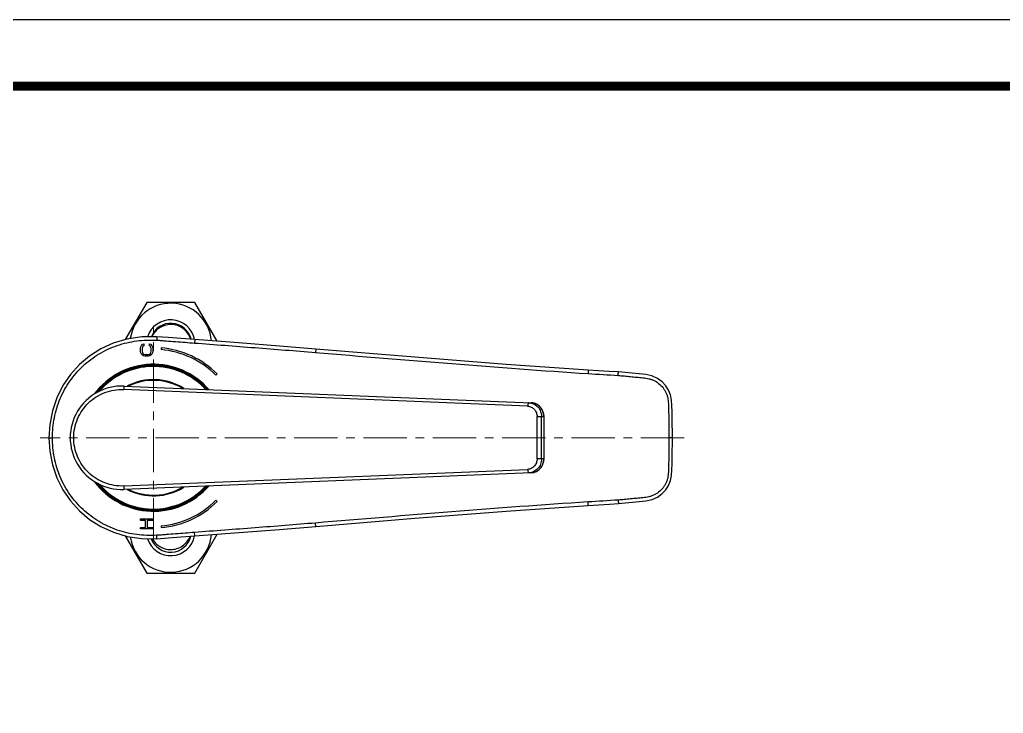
# Model space of a CAD drawing. Extents: x 0 to 1128, y 0 to 827.
# Drawn here: x 283.8 to 567.6, y 626.8 to 826.8 of the extents above; entities that cross this region are included whole.
import ezdxf

# ---------------------------------------------------------------- set-up
doc = ezdxf.new("R2010")
doc.units = 0
doc.header["$LTSCALE"] = 10
doc.header["$MEASUREMENT"] = 0
doc.linetypes.add('CENTER', pattern=[2, 1.25, -0.25, 0.25, -0.25])
doc.layers.get('0').update_dxf_attribs({"linetype": 'CONTINUOUS'})
for name, color, linetype in [('BODY', 7, 'CONTINUOUS'), ('DEF_LAYER_ASSEM_MEMBER', 7, 'CONTINUOUS'), ('DEF_LAYER_CURVE', 7, 'CONTINUOUS')]:
    doc.layers.add(name, color=color, linetype=linetype)

msp = doc.modelspace()

# ---------------------------------------------------------------- linework, layer by layer
at = {"ltscale": 0.5}
msp.add_lwpolyline([(0, 0), (1128.400001525879, 0), (1128.400001525879, 826.8000030517578), (0, 826.8000030517578)], close=True, dxfattribs=at)
at = {"color": 5, "linetype": 'ByBlock', "lineweight": 200, "const_width": 2.6}
msp.add_lwpolyline([(18.14486312866211, 35.40284729003906), (1110.144863128663, 35.40284729003906), (1110.144863128663, 807.6028442382812), (18.14486312866211, 807.6028442382812)], close=True, dxfattribs=at)
at = {"layer": 'BODY', "color": 1, "linetype": 'CENTER', "lineweight": 5}
for p, q in [((322.4053370779918, 676.3374242177603), (322.4053370779918, 738.5350473333602)), ((475.5288976453917, 706.2504058298604), (289.7473016433919, 706.2504058298604))]:
    msp.add_line(p, q, dxfattribs=at)
at = {"layer": 'DEF_LAYER_ASSEM_MEMBER', "color": 7, "linetype": 'Continuous'}
for p, q in [((320.4757269587917, 745.2504058298604), (314.2965745099918, 734.5434520464602)), ((334.3349471972917, 745.2504058298604), (320.4757269587917, 745.2504058298604)), ((340.7868478201917, 734.0708464391603), (334.3349471972917, 745.2504058298604)), ((313.9334220554917, 721.1545033582603), (431.4444304360918, 716.3335389118603)), ((435.1242285867918, 700.1648393636602), (435.1242285867918, 712.3359722960603)), ((431.4444304360918, 696.1672727478602), (313.9334220554917, 691.3463083014602)), ((334.3349471972917, 667.2504058298604), (340.7868497021918, 678.4299684813603)), ((314.2959177595917, 677.9584976005602), (320.4757269587917, 667.2504058298604)), ((320.4757269587917, 667.2504058298604), (334.3349471972917, 667.2504058298604))]:
    msp.add_line(p, q, dxfattribs=at)
at = {"layer": 'DEF_LAYER_ASSEM_MEMBER', "color": 9, "linetype": 'Continuous'}
for p, q in [((323.4312707845918, 735.3819995315604), (323.3823077820919, 734.3832168320602)), ((334.3504276539918, 734.5600611084603), (334.2744772621918, 733.5622013807603)), ((369.2489456857918, 731.8371594025602), (369.1663185715918, 730.8405820757603)), ((447.8955064655918, 725.7592548325603), (447.8317411813919, 724.7612899125602)), ((430.3959109977918, 715.3623324502603), (313.8788761878918, 720.1553854490603)), ((433.1071390238917, 712.3638810765603), (434.3843282887917, 712.3638810765603)), ((433.1071390238917, 700.1369305831602), (433.1071390238917, 712.3638810765603)), ((434.3843282887917, 712.3638810765603), (435.0646048124918, 712.3359722960603)), ((434.3843282887917, 700.1369305831602), (434.3843282887917, 712.3638810765603)), ((435.0646048124918, 712.3359722960603), (435.1242285780918, 712.3359722960603)), ((435.0646048124918, 712.3359722960603), (435.0646048124918, 700.1648393636602)), ((292.2659108573919, 706.2504135496603), (293.2659077332919, 706.2504053966603)), ((472.1425542443917, 706.2504023269603), (471.1425542402917, 706.2504058320602)), ((434.3843282887917, 700.1369305831602), (433.1071390238917, 700.1369305831602)), ((435.0646048124918, 700.1648393636602), (434.3843282887917, 700.1369305831602)), ((435.1242285798917, 700.1648393636602), (435.0646048124918, 700.1648393636602)), ((313.8788763212917, 692.3454229642603), (430.395911117892, 697.1384759420602)), ((447.8955063292919, 686.7415587748603), (447.8317411555918, 687.7395217454604)), ((369.2490560365918, 680.6636575259604), (369.166436383292, 681.6602393513602)), ((334.3505152490918, 677.9422538008603), (334.2746723812918, 678.9386251310603)), ((323.4312281929917, 677.1187860356603), (323.3822669061917, 678.1175928238603))]:
    msp.add_line(p, q, dxfattribs=at)
at = {"layer": 'DEF_LAYER_ASSEM_MEMBER', "color": 7, "linetype": 'Continuous'}
for points in [[(323.4312720020919, 735.3820243896603), (319.0513654876918, 735.3276732771603), (314.7740120531919, 734.6868473891602), (310.8392124606919, 733.5050552491603), (307.2429216669918, 731.8596663186603), (303.9807262147917, 729.7922304815603), (301.0511263236917, 727.3250907492602), (298.4724225344917, 724.4721439069602), (296.2871408558917, 721.2713118889602), (294.5415824263919, 717.7685034416603), (293.2702601945919, 714.0188080771603), (292.5049423625919, 710.0783669305603), (292.2659108573919, 706.2504135496603)], [(334.3503143956918, 734.5585731479604), (330.4216154745918, 734.8590014039602), (326.6255299203917, 735.1514077793603), (323.4312707845918, 735.3819995315604)], [(369.2489460043917, 731.8371632479603), (358.7874509605917, 732.6857812609603), (347.0001131973918, 733.5985931543603), (334.3504276539918, 734.5600611084603)], [(447.8955063373919, 725.7592528224603), (424.1984978423918, 727.4102980068603), (397.8308829990917, 729.4777932759604), (369.2489456857918, 731.8371594025602)], [(456.5819765242918, 725.2242800308602), (453.8689315879917, 725.3878898067602), (450.8177231102918, 725.5749785531602), (447.8955064655918, 725.7592548325603)], [(472.1425542382917, 706.2504023298603), (472.1390430425918, 708.0733293985603), (472.1259609641918, 710.0425252256603), (472.1011227931917, 711.9437023174603), (472.0652418389918, 713.7712428732603), (472.0235441380919, 715.5043786374603), (471.9311714880919, 717.1277658423603), (471.6154616754918, 718.6484748561602), (471.0471477836918, 720.0079948808602), (470.2416896219918, 721.2609813724603), (469.1736679666919, 722.3970623604603), (467.8407644515919, 723.3570097796603), (466.2507245743918, 724.0780069845601), (464.4485991404918, 724.4583743058603), (462.5761261343919, 724.6540261569603), (460.5892561896917, 724.8540447155602), (458.5129672641917, 725.0518513307603), (456.5819807413918, 725.2242920936602)], [(435.1242269666918, 712.3359836998603), (435.0658725105918, 713.0253392546603), (434.8023432414918, 713.9364038516603), (434.3364636682918, 714.7672031221603), (433.6899292823919, 715.4566236820602), (432.9100075910919, 715.9596302449603), (432.0566151725918, 716.2550865428602), (431.4437811286919, 716.3335654777603)], [(292.2659107983918, 706.2504135461602), (292.5073525346918, 702.4033232097603), (293.2750778241918, 698.4638675299603), (294.5486814169917, 694.7152766414603), (296.2963766225919, 691.2137730386603), (298.4835881928918, 688.0145021706602), (301.0639023511917, 685.1633949298604), (303.9947012309917, 682.6983462301604), (307.2577621750918, 680.6330926166603), (310.8548241630917, 678.9898584513603), (314.7905829733918, 677.8102370776603), (319.0693177241919, 677.1717420533603), (323.4312281929917, 677.1187860356603)], [(456.5909425671919, 687.2772919433603), (458.5421705107919, 687.4516083406602), (460.6201906460919, 687.6499430706602), (462.6083977851918, 687.8498513241602), (464.4822416201919, 688.0468102708603), (466.2851761451918, 688.4342107585603), (467.8720885449918, 689.1621364859603), (469.2020831987918, 690.1289432468603), (470.2651503435918, 691.2701589109604), (471.0642938530918, 692.5257092847603), (471.6259302874919, 693.8855461278603), (471.934372752492, 695.4048183511602), (472.0245015376918, 697.0255697919603), (472.0658112258918, 698.7577328227603), (472.1015763966918, 700.5838251940603), (472.1261896587916, 702.4825867751604), (472.1391293666918, 704.4491781802603), (472.1425542443917, 706.2504023269603)], [(431.443236786492, 696.1672240036603), (432.0831888020919, 696.2510301644603), (432.9401503857919, 696.5546528964602), (433.7178812287918, 697.0666733337604), (434.3571061276918, 697.7633429715603), (434.8142058032918, 698.5962037081603), (435.0699750081917, 699.5031720842602), (435.1242269669917, 700.1648274220602)], [(447.8955064537918, 686.7415568231602), (450.9082002502919, 686.9314591063603), (453.9610149234918, 687.1184904197603), (456.5909557116918, 687.2770657492603)], [(369.2490557182919, 680.6636613654604), (397.8508851946917, 683.0246447720602), (424.2184707306919, 685.0920043687603), (447.8955063291919, 686.7415587759604)], [(334.3506284924918, 677.9407660327603), (347.0202161344919, 678.9037524025603), (358.8075220737919, 679.8166181524603), (369.2490560367919, 680.6636575242602)], [(323.4312270198918, 677.1188099884604), (326.6456036620918, 677.3509542896603), (330.4417933902919, 677.6433596338603), (334.3505152490918, 677.9422538008603)]]:
    msp.add_lwpolyline(points, dxfattribs=at)
for centre, radius, start, end in [((327.4053370779918, 733.2504058298604), 11.7765390309, 4.722792980699681, 172.1240750342989), ((327.4053370779918, 733.2504058298604), 7, 10.59427942690182, 162.3703828321985), ((327.4376489878919, 733.2504058298604), 6, 13.44508010250063, 159.2520329184991), ((322.4053370779918, 706.2504058298604), 21.2, 41.06919748439471, 143.1287262781032), ((322.4053370779918, 706.2504058298604), 20.9, 41.81353031369766, 141.3875800313979), ((322.4053370779918, 706.2504058298604), 20.7784634464, 42.22872413330186, 140.8628508687052), ((313.3219719004919, 706.2504058298604), 14.9166348225, 87.6507213524937, 272.3492786474932), ((322.4053370779918, 706.2504058298604), 16.75, 58.19747909950048, 116.9671802049027), ((322.4053370779918, 706.2504058298604), 21.2, 216.8795831193966, 318.9308023615937), ((322.4053370779918, 706.2504058298604), 20.9, 218.6172855361996, 318.1864607173987), ((322.4053370779918, 706.2504058298604), 20.7784634464, 219.1405434033062, 317.7712758666981), ((322.4053370779918, 706.2504058298604), 16.75, 243.0328197950973, 301.8025209004995), ((327.4053370779918, 679.2504058298604), 11.7765390309, 187.8790773277012, 355.2772186702007), ((327.4053370779918, 679.2504058298604), 7, 197.6357423363021, 349.4177290613002), ((327.3730251681918, 679.2504058298604), 6, 200.7443300594039, 346.5067173189013)]:
    msp.add_arc(centre, radius, start, end, dxfattribs=at)
at = {"layer": 'DEF_LAYER_ASSEM_MEMBER', "color": 9, "linetype": 'Continuous'}
for centre, radius, start, end in [((322.4053370779918, 706.2504058298604), 21.0464466094, 41.4460131531019, 142.2424300908961), ((322.4053370779918, 706.2504058298604), 20.7595672706, 42.28267317450648, 140.7634406735965), ((322.4053370779918, 706.2504058298604), 20.5596111339, 42.85564964989646, 139.5491877869037), ((617.9262209475919, 3415.82984639066), 2696.4387824892, 266.3833145882011, 266.5680455792029), ((322.4053370779918, 706.2504058298604), 16.5500000253, 59.38975135720271, 116.0081483715083), ((431.2577563676919, 712.6697889775602), 3.6716071097, 68.57367804399648, 74.43224315500528), ((431.2245574387919, 712.5884109425602), 3.7594888549, 58.98305461009899, 68.55574435790463), ((431.2051166042918, 712.5549770616602), 3.7981599307, 55.307201181095, 58.9916095613006), ((431.2105082196917, 712.5626743666603), 3.7887623077, 42.21698083659933, 55.30798675979693), ((322.4053370779918, 706.2504058298604), 21.0464466094, 217.7641256138946, 318.5539727943066), ((322.4053370779918, 706.2504058298604), 20.7595672706, 219.2397812347952, 317.7173268126942), ((322.4053370779918, 706.2504058298604), 20.5596111339, 220.4524802205041, 317.144351769403), ((322.4053370779918, 706.2504058298604), 16.5500000253, 243.9918743788052, 300.6102439225037), ((616.2621447507918, -1976.30984620444), 2669.3684338677, 93.43101773180331, 93.61762210159814)]:
    msp.add_arc(centre, radius, start, end, dxfattribs=at)
for points, start_tangent, end_tangent in [([(327.4376489878919, 738.8866505005602), (324.1719389875918, 737.9361294926604), (321.9586242446919, 735.3909169293603)], (-0.9999999999999999, 0), (-0.4134167524463724, -0.9105419203950441)), ([(333.1925669244918, 734.6554135859603), (332.3631084715917, 736.3557603454603), (331.0304222855918, 737.7118914768603), (329.3307897053919, 738.5852631661602), (327.4376489878919, 738.8866505005602)], (-0.2870861279933885, 0.9579047735102711), (-1, 0)), ([(293.2659077332919, 706.2504053966603), (293.8292755874918, 712.0038937658602), (295.5256937808917, 717.5293057933602), (298.3193190754919, 722.5888289246603), (302.1103355590917, 726.9512103979603), (306.7339977587917, 730.4189363835603), (311.9764344501918, 732.8529874879603), (317.6037518544917, 734.1724894057603), (323.3823077820919, 734.3832168320602)], (3.215766877903714e-05, 0.9999999994829422), (0.9988042673102944, -0.04888799037336294)), ([(323.3823077820919, 734.3832168320602), (324.7447330123919, 734.2938819426603), (326.1060643616918, 734.1885663314603), (328.8287728129917, 733.9785272110603), (331.5515525335918, 733.7694142228602), (334.2744772626918, 733.5622013804604)], (0.9988005935081763, -0.04896299018355661), (0.997115350796573, -0.07590110147967156)), ([(334.2744772626918, 733.5622013804604), (351.7229370049918, 732.2337747993603), (369.1663185716918, 730.8405820757603)], (0.9971159988673659, -0.07589258727131915), (0.9965813841502416, -0.08261685521241295)), ([(369.1663185716918, 730.8405820757603), (408.4850581797918, 727.6187367201603), (447.8317411813919, 724.7612899125602)], (0.9965801334127639, -0.08263194108211368), (0.9979651543498985, -0.06376167111504538)), ([(456.5090566592919, 724.2268654915604), (456.5352384852918, 724.6087074307603), (456.5473075348918, 724.7811415357603), (456.5580911349919, 724.9322763717602), (456.5672093647918, 725.0563294461602), (456.5743569546919, 725.1484836519603), (456.5771197037918, 725.1814199213603), (456.5793168082919, 725.2051652755603), (456.5809375321919, 725.2195146608602), (456.5819729315917, 725.2242811266602)], (0.06783707501852852, 0.9976964123684773), (0.9978556238040083, -0.06545344943326978)), ([(456.5090566592919, 724.2268654915604), (458.2900531612918, 724.0680201848603), (460.0703019844918, 723.9010307217602), (461.8491628169918, 723.7198255169602), (463.6287843698917, 723.5462958016602), (464.5164677323919, 723.4402022169603), (465.3958184271919, 723.2800525841602), (466.2499033105919, 723.0173511639603), (467.0628931400918, 722.6460489948604), (468.5305315472917, 721.6308667896603), (469.7107893879918, 720.2930367590603), (470.1703681848917, 719.5266622273604), (470.5353580310918, 718.7110155755603), (470.7978495178918, 717.8569788261602), (470.9414069821919, 716.9752515200603), (471.0000631586918, 716.0832222254603), (471.0327842363918, 715.1897985925602), (471.0543834848918, 714.2960280472603), (471.0725509371919, 713.4021790551603), (471.106399166692, 711.6144340099603), (471.1279017796919, 709.8264991760603), (471.1391735294919, 708.0384689800602), (471.1425542402917, 706.2504058320602)], (0.9962742509349649, -0.08624161944197592), (6.077317380229351e-06, -0.9999999999815331)), ([(313.9334220554917, 721.1545033582603), (313.9320059803918, 721.1498061014602), (313.9301689822919, 721.1357138302603), (313.9279383629919, 721.1123730563603), (313.9253414237919, 721.0799302913603), (313.9191577926917, 720.9883248352603), (313.911836501492, 720.8620695555603), (313.9036480302918, 720.7042328150602), (313.8950712022918, 720.5254707321603), (313.8788761859919, 720.1553854491602)], (-0.9991595092150929, 0.04099115935241406), (-0.04098432735084565, -0.9991597894789397)), ([(313.8788744796918, 692.3454678106602), (311.0880410236919, 692.5180770110603), (308.3882337158918, 693.2457407204603), (305.8843515842918, 694.4909130503602), (303.680755274992, 696.2120447113602), (300.5324960817918, 700.8005515434603), (299.4056152216917, 706.2498535653602), (300.5332349113919, 711.6994166616603), (303.6801550984919, 716.2889274321603), (305.8842398713919, 718.0093824476603), (308.3884654585918, 719.2537795582604), (311.0881146179918, 719.9819766802602), (313.8788744796918, 720.1553438489602)], (-0.9991669364214847, -0.04080971896625518), (0.9992140336648154, -0.0396398149250107)), ([(430.7640954839917, 716.3614500893603), (430.6400346793916, 716.2951835040603), (430.5772475407919, 716.2033574496603), (430.5193567780918, 716.0735891194603), (430.4328114956918, 715.7328345564603), (430.3959094595918, 715.3622905843603)], (-0.9991595092141534, 0.04099115937531159), (-0.0366145556388006, -0.9993294623473148)), ([(430.3959094595918, 715.3622905843603), (431.4439896503918, 715.1006740453602), (432.3219523214918, 714.4423410866602), (432.9034725846918, 713.4836160374603), (433.1071390288919, 712.3638810765603)], (0.9992662155641461, -0.03830183327348245), (-0.003706843745659944, -0.9999931296311216)), ([(430.7640949601919, 716.3614501108602), (432.1657992339919, 716.0094712826603), (433.3360932802918, 715.1365190662603), (434.1098187384919, 713.8577504654603), (434.3843277533917, 712.3638810820602)], (0.9991595090329378, -0.04099116379244155), (-0.001186419055483471, -0.9999992962046648)), ([(432.2431340560918, 716.2066985861602), (431.4444301456917, 716.3335389237603)], (-0.9633723626024194, 0.268167281699003), (-0.9991595091151546, 0.04099116178840564)), ([(435.0646045106919, 712.3359722991603), (434.7899105855918, 713.8335414916603), (434.0164863658918, 715.1084957406603)], (0.001186418844960696, 0.9999992962049146), (-0.6713785567723478, 0.7411145886475851)), ([(323.3822669061917, 678.1175928238603), (317.6037164908917, 678.3283258375602), (311.9764056396918, 679.6478341834603), (306.7339760750917, 682.0818882373603), (302.1103208934919, 685.5496149029603), (298.3193105978917, 689.9119948726603), (295.5256900465918, 694.9715146893603), (293.8292747899918, 700.4969221677603), (293.2659077332919, 706.2504053966603)], (-0.9988045956208924, -0.04888128237460444), (-3.18688246767474e-05, 0.9999999994921891)), ([(471.1425542402917, 706.2504058320602), (471.1391735194918, 704.4623454737604), (471.1279003932918, 702.6743180881602), (471.1064027287916, 700.8863859926603), (471.0725512270919, 699.0986437714603), (471.0543839195918, 698.2047961538602), (471.0327843365917, 697.3110270369602), (471.0000617299918, 696.4176049074603), (470.9414139757919, 695.5255760363602), (470.7978515666919, 694.6438487935603), (470.5353609233916, 693.7898022398604), (470.1703642239918, 692.9741443372602), (469.7107742836918, 692.2077538922603), (468.5304536329918, 690.8698939690603), (467.0627938225916, 689.8547123532603), (466.249839917492, 689.4834697994603), (465.3957837911917, 689.2207991840603), (464.5164547521917, 689.0606159884603), (463.6287754733917, 688.9544990820602), (461.849157653292, 688.7809570494603), (460.0702953275918, 688.5997917327603), (458.2900525422917, 688.4327686038603), (456.5090566592919, 688.2739461681603)], (-6.05688905222984e-06, -0.9999999999816571), (-0.9962739575389008, -0.086245008723848)), ([(433.1071390287918, 700.1369305831602), (432.9035950596917, 699.0171507771603), (432.3219696276917, 698.0584913414602), (431.4439878197918, 697.4002414292602), (430.3959094595918, 697.1385210754603)], (0.002516316710732424, -0.9999968340700941), (-0.9993163526039831, -0.03697062913005172)), ([(434.3843279776918, 700.1369305799603), (434.1091461794917, 698.6380804066603), (433.3344010603919, 697.3624227146603), (432.1611309556918, 696.4904273001604), (430.7640951795918, 696.1393615578602)], (0.001186417863028055, -0.9999992962060795), (-0.9991595091095342, -0.04099116192540277)), ([(431.4444299334918, 696.1672727272603), (432.8461047512919, 696.5192506673603), (434.0163806630917, 697.3922025735603), (434.7900975279917, 698.6709707171603), (435.0646042901917, 700.1648393582603)], (0.9991595090413111, 0.04099116358834175), (-0.001186420746471607, 0.9999992962026585)), ([(430.3959094595918, 697.1385210754603), (430.4328114959917, 696.7679771023603), (430.5193567732917, 696.4272225542602), (430.5772475543918, 696.2974541701603), (430.6400346455919, 696.2056282548604), (430.7640954839917, 696.1393615703602)], (0.03661450844814283, -0.9993294640763382), (0.9991595092162201, 0.04099115932493703)), ([(313.8788763191919, 692.3454229642603), (313.8950713207919, 691.9753383774603), (313.9036481275919, 691.7965768878602), (313.9118365732918, 691.6387407886602), (313.9191578394918, 691.5124860725603), (313.9253414492919, 691.4208810288603), (313.9279383795918, 691.3884384109604), (313.9301689916917, 691.3650977433603), (313.9320059840918, 691.3510055365604), (313.9334220554917, 691.3463083014602)], (0.04098438105634308, -0.9991597872760036), (0.9991595092160162, 0.0409911593299069)), ([(447.8317411555918, 687.7395217454604), (408.4851167385918, 684.8820802334603), (369.1664363834918, 681.6602393513602)], (-0.9979651518641051, -0.06376171002140704), (-0.9965801341836292, -0.08263193178511412)), ([(456.5090566592919, 688.2739461681603), (456.5410489946919, 687.8925522112603), (456.5553504114919, 687.7202929784603), (456.567806450792, 687.5692928845602), (456.5779469575918, 687.4453277196603), (456.5820186493918, 687.3950443142602), (456.5853692246919, 687.3532077571602), (456.5879600512917, 687.3202661278602), (456.5897658391918, 687.2964996682603), (456.5907673308918, 687.2821127321603), (456.5909461377919, 687.2772915585603)], (0.08402318763683599, -0.9964637996130842), (-0.9980336312636855, -0.06268070569658557)), ([(369.1664363834918, 681.6602393513602), (351.7230934256918, 680.2670495150602), (334.2746723818918, 678.9386251309603)], (-0.9965813800120451, -0.08261690513017332), (-0.9971160067465661, -0.07589248375025076)), ([(334.2746723818918, 678.9386251309603), (331.5516886774917, 678.7314075291603), (328.8288499367918, 678.5222903890603), (326.1060824651918, 678.3122471116603), (324.7447216814919, 678.2069284637604), (323.3822669061917, 678.1175928238603)], (-0.9971153536587198, -0.07590106387954211), (-0.9988006540684525, -0.0489617547932214)), ([(322.1010709955917, 677.1005308696602), (324.3058612348918, 674.8462698710603), (327.3730251681918, 674.0170712848603)], (0.4835102771038861, -0.8753386841302762), (0.9999999999999999, 0)), ([(327.3730251681918, 674.0170712848603), (330.7796667693917, 675.0603163627603), (332.9815469300918, 677.8211131756602)], (1, 0), (0.3607131880091283, 0.932676790746018))]:
    msp.add_spline(points, degree=3, dxfattribs=dict(at, start_tangent=start_tangent, end_tangent=end_tangent))
at = {"layer": 'DEF_LAYER_CURVE', "color": 4, "linetype": 'Continuous'}
for p, q in [((318.7053370779918, 732.0290515762604), (318.7798051542918, 732.4847808298604)), ((318.7798051542918, 732.4847808298604), (318.9287413066918, 732.8493640762604)), ((318.9287413066918, 732.8493640762604), (319.2266136115918, 733.2139475834604)), ((319.2266136115918, 732.3936350834604), (319.1521455353918, 732.0290515762604)), ((319.2266136115918, 733.2139475834604), (319.5989542013917, 733.3050933298604)), ((319.3755497640918, 732.6670725834604), (319.2266136115918, 732.3936350834604)), ((319.5989542013917, 732.7582183298604), (319.3755497640918, 732.6670725834604)), ((319.5989542013917, 733.3050933298604), (319.5989542013917, 732.7582183298604)), ((321.3117200589918, 732.7582183298604), (321.3117200589918, 733.3050933298604)), ((321.3117200589918, 733.3050933298604), (321.6840604922918, 733.2139475834604)), ((321.5351242876918, 732.6670725834604), (321.3117200589918, 732.7582183298604)), ((321.6840604922918, 732.3936350834604), (321.5351242876918, 732.6670725834604)), ((321.6840604922918, 733.2139475834604), (321.9819328232918, 732.8493640762604)), ((321.7585285684918, 732.0290515762604), (321.6840604922918, 732.3936350834604)), ((321.9819328232918, 732.8493640762604), (322.1308689952918, 732.4847808298604)), ((322.1308689952918, 732.4847808298604), (322.2053370779918, 732.0290515762604)), ((318.7053370779918, 731.2087392066603), (318.7053370779918, 732.0290515762604)), ((318.7798051542918, 730.7530100182603), (318.7053370779918, 731.2087392066603)), ((318.9287413066918, 730.3884266414602), (318.7798051542918, 730.7530100182603)), ((319.2266136115918, 730.0238433298604), (318.9287413066918, 730.3884266414602)), ((319.1521455353918, 732.0290515762604), (319.1521455353918, 731.2087392066603)), ((319.1521455353918, 731.2087392066603), (319.2266136115918, 730.8441558298604)), ((319.2266136115918, 730.8441558298604), (319.3755497640918, 730.5707183298604)), ((319.5244859165919, 729.8415516658603), (319.2266136115918, 730.0238433298604)), ((319.3755497640918, 730.5707183298604), (319.5989542013917, 730.3884266414602)), ((319.8968265062917, 729.7504058298604), (319.5244859165919, 729.8415516658603)), ((319.5989542013917, 730.3884266414602), (319.8968265062917, 730.2972808298604)), ((319.8968265062917, 730.2972808298604), (321.0138477540918, 730.2972808298604)), ((321.0138477540918, 729.7504058298604), (319.8968265062917, 729.7504058298604)), ((321.0138477540918, 730.2972808298604), (321.3117200589918, 730.3884266414602)), ((321.3861881351918, 729.8415516658603), (321.0138477540918, 729.7504058298604)), ((321.3117200589918, 730.3884266414602), (321.5351242876918, 730.5707183298604)), ((321.6840604922918, 730.0238433298604), (321.3861881351918, 729.8415516658603)), ((321.5351242876918, 730.5707183298604), (321.6840604922918, 730.8441558298604)), ((321.6840604922918, 730.8441558298604), (321.7585285684918, 731.2087392066603)), ((321.9819328232918, 730.3884266414602), (321.6840604922918, 730.0238433298604)), ((321.7585285684918, 731.2087392066603), (321.7585285684918, 732.0290515762604)), ((322.1308689952918, 730.7530100182603), (321.9819328232918, 730.3884266414602)), ((322.2053370779918, 731.2087392066603), (322.1308689952918, 730.7530100182603)), ((322.2053370779918, 732.0290515762604), (322.2053370779918, 731.2087392066603)), ((324.6053370779919, 732.1571617054603), (324.6053370779919, 731.6553266130603)), ((340.4365599982918, 724.2816287500602), (340.7901133888918, 724.6351821406602)), ((340.4365599982918, 688.2191829095602), (340.7901133888918, 687.8656295189602)), ((318.7053370779918, 682.4295724269602), (318.7053370779918, 682.8670724269602)), ((318.7053370779918, 682.8670724269602), (322.2053370779918, 682.8670724269602)), ((320.1202307349918, 682.4295724269602), (318.7053370779918, 682.4295724269602)), ((320.1202307349918, 680.3879058298603), (320.1202307349918, 682.4295724269602)), ((320.5670391923918, 682.4295724269602), (320.5670391923918, 680.3879058298603)), ((322.2053370779918, 682.4295724269602), (320.5670391923918, 682.4295724269602)), ((322.2053370779918, 682.8670724269602), (322.2053370779918, 682.4295724269602)), ((318.7053370779918, 679.9504058298603), (318.7053370779918, 680.3879058298603)), ((318.7053370779918, 680.3879058298603), (320.1202307349918, 680.3879058298603)), ((322.2053370779918, 679.9504058298603), (318.7053370779918, 679.9504058298603)), ((320.5670391923918, 680.3879058298603), (322.2053370779918, 680.3879058298603)), ((322.2053370779918, 680.3879058298603), (322.2053370779918, 679.9504058298603)), ((324.6053370779919, 680.8454850466603), (324.6053370779919, 680.3436499541602))]:
    msp.add_line(p, q, dxfattribs=at)
for radius, start, end in [(26, 45.00000000000667, 85.14609164710006), (25.5, 45.00000000000667, 85.05068184109628), (25.5, 274.9493181589037, 314.9999999999933), (26, 274.8539083528999, 314.9999999999933)]:
    msp.add_arc((322.4053370779918, 706.2504058298604), radius, start, end, dxfattribs=at)

doc.saveas('drawing.dxf')
